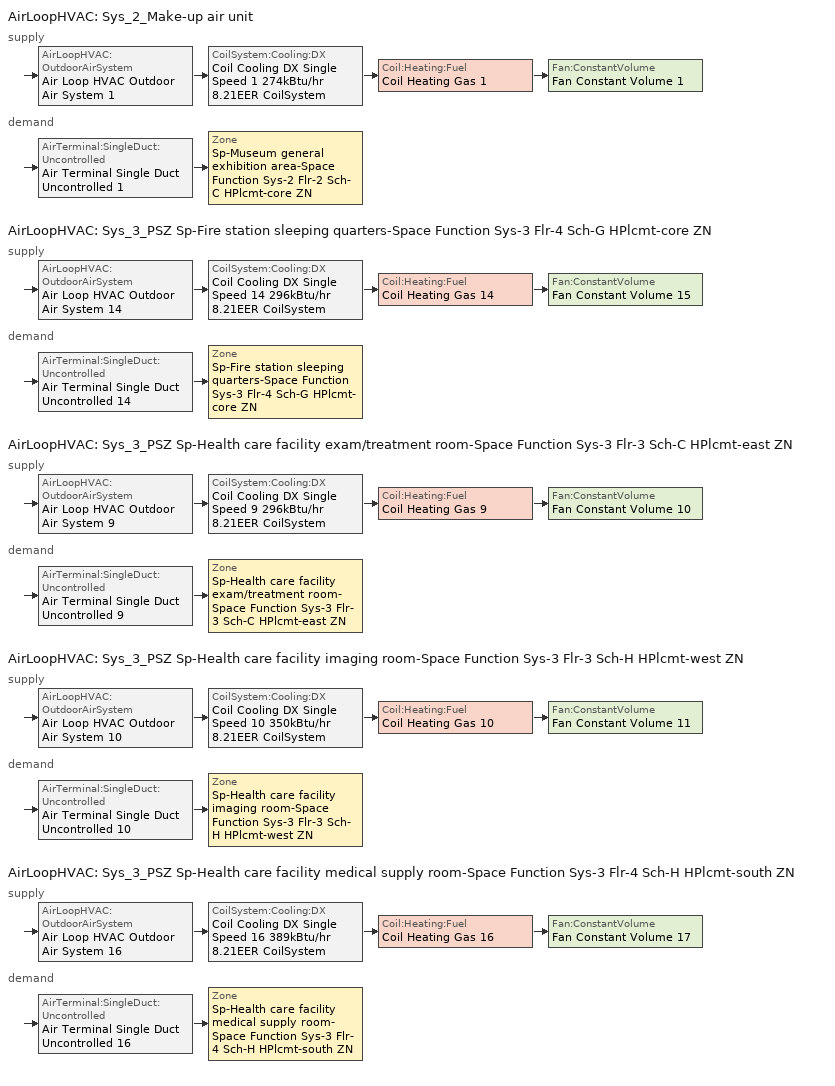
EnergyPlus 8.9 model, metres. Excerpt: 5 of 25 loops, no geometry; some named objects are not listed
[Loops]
AirLoopHVAC 'Sys_2_Make-up air unit'
 supply: AirLoopHVAC:OutdoorAirSystem 'Air Loop HVAC Outdoor Air System 1' > CoilSystem:Cooling:DX 'Coil Cooling DX Single Speed 1 274kBtu/hr 8.21EER CoilSystem' > Coil:Heating:Fuel 'Coil Heating Gas 1' > Fan:ConstantVolume 'Fan Constant Volume 1'
 demand: AirTerminal:SingleDuct:Uncontrolled 'Air Terminal Single Duct Uncontrolled 1' > Zone 'Sp-Museum general exhibition area-Space Function Sys-2 Flr-2 Sch-C HPlcmt-core ZN'
AirLoopHVAC 'Sys_3_PSZ Sp-Fire station sleeping quarters-Space Function Sys-3 Flr-4 Sch-G HPlcmt-core ZN'
 supply: AirLoopHVAC:OutdoorAirSystem 'Air Loop HVAC Outdoor Air System 14' > CoilSystem:Cooling:DX 'Coil Cooling DX Single Speed 14 296kBtu/hr 8.21EER CoilSystem' > Coil:Heating:Fuel 'Coil Heating Gas 14' > Fan:ConstantVolume 'Fan Constant Volume 15'
 demand: AirTerminal:SingleDuct:Uncontrolled 'Air Terminal Single Duct Uncontrolled 14' > Zone 'Sp-Fire station sleeping quarters-Space Function Sys-3 Flr-4 Sch-G HPlcmt-core ZN'
AirLoopHVAC 'Sys_3_PSZ Sp-Health care facility exam/treatment room-Space Function Sys-3 Flr-3 Sch-C HPlcmt-east ZN'
 supply: AirLoopHVAC:OutdoorAirSystem 'Air Loop HVAC Outdoor Air System 9' > CoilSystem:Cooling:DX 'Coil Cooling DX Single Speed 9 296kBtu/hr 8.21EER CoilSystem' > Coil:Heating:Fuel 'Coil Heating Gas 9' > Fan:ConstantVolume 'Fan Constant Volume 10'
 demand: AirTerminal:SingleDuct:Uncontrolled 'Air Terminal Single Duct Uncontrolled 9' > Zone 'Sp-Health care facility exam/treatment room-Space Function Sys-3 Flr-3 Sch-C HPlcmt-east ZN'
AirLoopHVAC 'Sys_3_PSZ Sp-Health care facility imaging room-Space Function Sys-3 Flr-3 Sch-H HPlcmt-west ZN'
 supply: AirLoopHVAC:OutdoorAirSystem 'Air Loop HVAC Outdoor Air System 10' > CoilSystem:Cooling:DX 'Coil Cooling DX Single Speed 10 350kBtu/hr 8.21EER CoilSystem' > Coil:Heating:Fuel 'Coil Heating Gas 10' > Fan:ConstantVolume 'Fan Constant Volume 11'
 demand: AirTerminal:SingleDuct:Uncontrolled 'Air Terminal Single Duct Uncontrolled 10' > Zone 'Sp-Health care facility imaging room-Space Function Sys-3 Flr-3 Sch-H HPlcmt-west ZN'
AirLoopHVAC 'Sys_3_PSZ Sp-Health care facility medical supply room-Space Function Sys-3 Flr-4 Sch-H HPlcmt-south ZN'
 supply: AirLoopHVAC:OutdoorAirSystem 'Air Loop HVAC Outdoor Air System 16' > CoilSystem:Cooling:DX 'Coil Cooling DX Single Speed 16 389kBtu/hr 8.21EER CoilSystem' > Coil:Heating:Fuel 'Coil Heating Gas 16' > Fan:ConstantVolume 'Fan Constant Volume 17'
 demand: AirTerminal:SingleDuct:Uncontrolled 'Air Terminal Single Duct Uncontrolled 16' > Zone 'Sp-Health care facility medical supply room-Space Function Sys-3 Flr-4 Sch-H HPlcmt-south ZN'
[ZoneControl:Thermostat] Control Object Type 1=ThermostatSetpoint:DualSetpoint
Name | Zone or ZoneList | Control Type Schedule | Control Name 1
Sp-Fire station sleeping quarters-Space Function Sys-3 Flr-4 Sch-G HPlcmt-core ZN Thermostat | Sp-Fire station sleeping quarters-Space Function Sys-3 Flr-4 Sch-G HPlcmt-core ZN | Sp-Fire station sleeping quarters-Space Function Sys-3 Flr-4 Sch-G HPlcmt-core ZN Thermostat Schedule | Space Function Fire station sleeping quarters Thermostat 2
Sp-Health care facility exam/treatment room-Space Function Sys-3 Flr-3 Sch-C HPlcmt-east ZN Thermostat | Sp-Health care facility exam/treatment room-Space Function Sys-3 Flr-3 Sch-C HPlcmt-east ZN | Sp-Health care facility exam/treatment room-Space Function Sys-3 Flr-3 Sch-C HPlcmt-east ZN Thermostat Schedule | Space Function Health care facility exam/treatment room Thermostat 2
Sp-Health care facility imaging room-Space Function Sys-3 Flr-3 Sch-H HPlcmt-west ZN Thermostat | Sp-Health care facility imaging room-Space Function Sys-3 Flr-3 Sch-H HPlcmt-west ZN | Sp-Health care facility imaging room-Space Function Sys-3 Flr-3 Sch-H HPlcmt-west ZN Thermostat Schedule | Space Function Health care facility imaging room Thermostat 2
Sp-Health care facility medical supply room-Space Function Sys-3 Flr-4 Sch-H HPlcmt-south ZN Thermostat | Sp-Health care facility medical supply room-Space Function Sys-3 Flr-4 Sch-H HPlcmt-south ZN | Sp-Health care facility medical supply room-Space Function Sys-3 Flr-4 Sch-H HPlcmt-south ZN Thermostat Schedule | Space Function Health care facility medical supply room Thermostat 2
Sp-Museum general exhibition area-Space Function Sys-2 Flr-2 Sch-C HPlcmt-core ZN Thermostat | Sp-Museum general exhibition area-Space Function Sys-2 Flr-2 Sch-C HPlcmt-core ZN | Sp-Museum general exhibition area-Space Function Sys-2 Flr-2 Sch-C HPlcmt-core ZN Thermostat Schedule | Space Function Museum general exhibition area Thermostat 2
[ThermostatSetpoint:DualSetpoint]
Name | Heating Setpoint Temperature Schedule | Cooling Setpoint Temperature Schedule
Space Function Fire station sleeping quarters Thermostat 2 | NECB-G-Thermostat Setpoint-Heating | NECB-G-Thermostat Setpoint-Cooling
Space Function Health care facility exam/treatment room Thermostat 2; Space Function Museum general exhibition area Thermostat 2 | NECB-C-Thermostat Setpoint-Heating | NECB-C-Thermostat Setpoint-Cooling
Space Function Health care facility imaging room Thermostat 2; Space Function Health care facility medical supply room Thermostat 2 | NECB-H-Thermostat Setpoint-Heating | NECB-H-Thermostat Setpoint-Cooling
[AirTerminal:SingleDuct:Uncontrolled] Availability Schedule=Always On Discrete; Maximum Air Flow Rate {m3/s}=AutoSize
Air Terminal Single Duct Uncontrolled 14; Air Terminal Single Duct Uncontrolled 9; Air Terminal Single Duct Uncontrolled 10; Air Terminal Single Duct Uncontrolled 16; Air Terminal Single Duct Uncontrolled 1
[Zone equipment]
Sp-Fire station sleeping quarters-Space Function Sys-3 Flr-4 Sch-G HPlcmt-core ZN: Air Terminal Single Duct Uncontrolled 14, Zone HVAC Baseboard Convective Water 13
Sp-Health care facility exam/treatment room-Space Function Sys-3 Flr-3 Sch-C HPlcmt-east ZN: Air Terminal Single Duct Uncontrolled 9, Zone HVAC Baseboard Convective Water 8
Sp-Health care facility imaging room-Space Function Sys-3 Flr-3 Sch-H HPlcmt-west ZN: Air Terminal Single Duct Uncontrolled 10, Zone HVAC Baseboard Convective Water 9
Sp-Health care facility medical supply room-Space Function Sys-3 Flr-4 Sch-H HPlcmt-south ZN: Air Terminal Single Duct Uncontrolled 16, Zone HVAC Baseboard Convective Water 15
Sp-Museum general exhibition area-Space Function Sys-2 Flr-2 Sch-C HPlcmt-core ZN: Zone HVAC Four Pipe Fan Coil 1, Air Terminal Single Duct Uncontrolled 1
[Sizing:Zone] Zone Cooling Design Supply Air Temperature Input Method=SupplyAirTemperature; Zone Cooling Design Supply Air Temperature {C}=13; Zone Cooling Design Supply Air Temperature Difference {deltaC}=11.11; Zone Heating Design Supply Air Temperature Input Method=SupplyAirTemperature; Zone Heating Design Supply Air Temperature {C}=43; Zone Heating Design Supply Air Temperature Difference {deltaC}=11.11; Zone Cooling Design Supply Air Humidity Ratio {kgWater/kgDryAir}=0.0085; Zone Heating Design Supply Air Humidity Ratio {kgWater/kgDryAir}=0.008; Zone Heating Sizing Factor=1.3; Zone Cooling Sizing Factor=1.1; Cooling Design Air Flow Method=DesignDay; Cooling Design Air Flow Rate {m3/s}=0; Cooling Minimum Air Flow per Zone Floor Area {m3/s-m2}=0.000762; Cooling Minimum Air Flow {m3/s}=0; Cooling Minimum Air Flow Fraction=0; Heating Design Air Flow Method=DesignDay; Heating Design Air Flow Rate {m3/s}=0; Heating Maximum Air Flow per Zone Floor Area {m3/s-m2}=0.002032; Heating Maximum Air Flow {m3/s}=0.141576; Heating Maximum Air Flow Fraction=0.3; Account for Dedicated Outdoor Air System=No
Name | Design Specification Outdoor Air Object | Design Specification Zone Air Distribution Object
Sp-Fire station sleeping quarters-Space Function Sys-3 Flr-4 Sch-G HPlcmt-core ZN | Space Function Fire station sleeping quarters Ventilation | Sp-Fire station sleeping quarters-Space Function Sys-3 Flr-4 Sch-G HPlcmt-core ZN Design Spec Zone Air Dist
Sp-Health care facility exam/treatment room-Space Function Sys-3 Flr-3 Sch-C HPlcmt-east ZN | Space Function Health care facility exam/treatment room Ventilation | Sp-Health care facility exam/treatment room-Space Function Sys-3 Flr-3 Sch-C HPlcmt-east ZN Design Spec Zone Air Dist
Sp-Health care facility imaging room-Space Function Sys-3 Flr-3 Sch-H HPlcmt-west ZN | Space Function Health care facility imaging room Ventilation | Sp-Health care facility imaging room-Space Function Sys-3 Flr-3 Sch-H HPlcmt-west ZN Design Spec Zone Air Dist
Sp-Health care facility medical supply room-Space Function Sys-3 Flr-4 Sch-H HPlcmt-south ZN | Space Function Health care facility medical supply room Ventilation | Sp-Health care facility medical supply room-Space Function Sys-3 Flr-4 Sch-H HPlcmt-south ZN Design Spec Zone Air Dist
Sp-Museum general exhibition area-Space Function Sys-2 Flr-2 Sch-C HPlcmt-core ZN | Space Function Museum general exhibition area Ventilation | Sp-Museum general exhibition area-Space Function Sys-2 Flr-2 Sch-C HPlcmt-core ZN Design Spec Zone Air Dist
[DesignSpecification:ZoneAirDistribution] Zone Air Distribution Effectiveness in Cooling Mode=1; Zone Air Distribution Effectiveness in Heating Mode=1
Sp-Fire station sleeping quarters-Space Function Sys-3 Flr-4 Sch-G HPlcmt-core ZN Design Spec Zone Air Dist; Sp-Health care facility exam/treatment room-Space Function Sys-3 Flr-3 Sch-C HPlcmt-east ZN Design Spec Zone Air Dist; Sp-Health care facility imaging room-Space Function Sys-3 Flr-3 Sch-H HPlcmt-west ZN Design Spec Zone Air Dist; Sp-Health care facility medical supply room-Space Function Sys-3 Flr-4 Sch-H HPlcmt-south ZN Design Spec Zone Air Dist; Sp-Museum general exhibition area-Space Function Sys-2 Flr-2 Sch-C HPlcmt-core ZN Design Spec Zone Air Dist
[Controller:MechanicalVentilation] Demand Controlled Ventilation=No; System Outdoor Air Method=ZoneSum
Name | Availability Schedule | Zone Name 1 | Design Specification Outdoor Air Object Name 1 | Design Specification Zone Air Distribution Object Name 1
Controller Mechanical Ventilation 14 | Sys_3_PSZ Sp-Fire station sleeping quarters-Space Function Sys-3 Flr-4 Sch-G HPlcmt-core ZN Occ Sch | Sp-Fire station sleeping quarters-Space Function Sys-3 Flr-4 Sch-G HPlcmt-core ZN | Space Function Fire station sleeping quarters Ventilation | Sp-Fire station sleeping quarters-Space Function Sys-3 Flr-4 Sch-G HPlcmt-core ZN Design Spec Zone Air Dist
Controller Mechanical Ventilation 9 | Sys_3_PSZ Sp-Health care facility exam/treatment room-Space Function Sys-3 Flr-3 Sch-C HPlcmt-east ZN Occ Sch | Sp-Health care facility exam/treatment room-Space Function Sys-3 Flr-3 Sch-C HPlcmt-east ZN | Space Function Health care facility exam/treatment room Ventilation | Sp-Health care facility exam/treatment room-Space Function Sys-3 Flr-3 Sch-C HPlcmt-east ZN Design Spec Zone Air Dist
Controller Mechanical Ventilation 10 | Sys_3_PSZ Sp-Health care facility imaging room-Space Function Sys-3 Flr-3 Sch-H HPlcmt-west ZN Occ Sch | Sp-Health care facility imaging room-Space Function Sys-3 Flr-3 Sch-H HPlcmt-west ZN | Space Function Health care facility imaging room Ventilation | Sp-Health care facility imaging room-Space Function Sys-3 Flr-3 Sch-H HPlcmt-west ZN Design Spec Zone Air Dist
Controller Mechanical Ventilation 16 | Sys_3_PSZ Sp-Health care facility medical supply room-Space Function Sys-3 Flr-4 Sch-H HPlcmt-south ZN Occ Sch | Sp-Health care facility medical supply room-Space Function Sys-3 Flr-4 Sch-H HPlcmt-south ZN | Space Function Health care facility medical supply room Ventilation | Sp-Health care facility medical supply room-Space Function Sys-3 Flr-4 Sch-H HPlcmt-south ZN Design Spec Zone Air Dist
Controller Mechanical Ventilation 1 | Sys_2_Make-up air unit Occ Sch | Sp-Museum general exhibition area-Space Function Sys-2 Flr-2 Sch-C HPlcmt-core ZN | Space Function Museum general exhibition area Ventilation | Sp-Museum general exhibition area-Space Function Sys-2 Flr-2 Sch-C HPlcmt-core ZN Design Spec Zone Air Dist
[DesignSpecification:OutdoorAir] Outdoor Air Method=Sum; Outdoor Air Flow per Person {m3/s-person}=0; Outdoor Air Flow per Zone {m3/s}=0; Outdoor Air Flow Air Changes per Hour {1/hr}=0
Name | Outdoor Air Flow per Zone Floor Area {m3/s-m2}
Space Function Fire station sleeping quarters Ventilation | 0.0008128
Space Function Health care facility exam/treatment room Ventilation; Space Function Health care facility medical supply room Ventilation | 0.001524
Space Function Health care facility imaging room Ventilation | 0.002286
Space Function Museum general exhibition area Ventilation | 0.0018288
[Fan:ConstantVolume] Fan Total Efficiency=0.39975; Pressure Rise {Pa}=640; Maximum Flow Rate {m3/s}=AutoSize; Motor Efficiency=0.615; Motor In Airstream Fraction=1
Name | Availability Schedule
Fan Constant Volume 1 | Sys_2_Make-up air unit Occ Sch
Fan Constant Volume 15 | Sys_3_PSZ Sp-Fire station sleeping quarters-Space Function Sys-3 Flr-4 Sch-G HPlcmt-core ZN Occ Sch
Fan Constant Volume 10 | Sys_3_PSZ Sp-Health care facility exam/treatment room-Space Function Sys-3 Flr-3 Sch-C HPlcmt-east ZN Occ Sch
Fan Constant Volume 11 | Sys_3_PSZ Sp-Health care facility imaging room-Space Function Sys-3 Flr-3 Sch-H HPlcmt-west ZN Occ Sch
Fan Constant Volume 17 | Sys_3_PSZ Sp-Health care facility medical supply room-Space Function Sys-3 Flr-4 Sch-H HPlcmt-south ZN Occ Sch
[AirLoopHVAC] Design Supply Air Flow Rate {m3/s}=AutoSize
Sys_2_Make-up air unit; Sys_3_PSZ Sp-Fire station sleeping quarters-Space Function Sys-3 Flr-4 Sch-G HPlcmt-core ZN; Sys_3_PSZ Sp-Health care facility exam/treatment room-Space Function Sys-3 Flr-3 Sch-C HPlcmt-east ZN; Sys_3_PSZ Sp-Health care facility imaging room-Space Function Sys-3 Flr-3 Sch-H HPlcmt-west ZN; Sys_3_PSZ Sp-Health care facility medical supply room-Space Function Sys-3 Flr-4 Sch-H HPlcmt-south ZN
[Sizing:System] Type of Load to Size On=Sensible; Design Outdoor Air Flow Rate {m3/s}=Autosize; Central Heating Maximum System Air Flow Ratio=1; Preheat Design Temperature {C}=7; Preheat Design Humidity Ratio {kgWater/kgDryAir}=0.008; Precool Design Temperature {C}=13; Precool Design Humidity Ratio {kgWater/kgDryAir}=0.008; Central Cooling Design Supply Air Temperature {C}=13; Type of Zone Sum to Use=NonCoincident; 100% Outdoor Air in Cooling=No; 100% Outdoor Air in Heating=No; Central Cooling Design Supply Air Humidity Ratio {kgWater/kgDryAir}=0.0085; Central Heating Design Supply Air Humidity Ratio {kgWater/kgDryAir}=0.008; Cooling Supply Air Flow Rate Method=DesignDay; Cooling Supply Air Flow Rate {m3/s}=0; Cooling Supply Air Flow Rate Per Floor Area {m3/s-m2}=0.00996765; Cooling Fraction of Autosized Cooling Supply Air Flow Rate=1; Cooling Supply Air Flow Rate Per Unit Cooling Capacity {m3/s-W}=3.94755e-05; Heating Supply Air Flow Rate Method=DesignDay; Heating Supply Air Flow Rate {m3/s}=0; Heating Supply Air Flow Rate Per Floor Area {m3/s-m2}=0.00996765; Heating Fraction of Autosized Heating Supply Air Flow Rate=1; Heating Fraction of Autosized Cooling Supply Air Flow Rate=1; Heating Supply Air Flow Rate Per Unit Heating Capacity {m3/s-W}=3.15882e-05; System Outdoor Air Method=ZoneSum; Zone Maximum Outdoor Air Fraction=1; Cooling Design Capacity Method=CoolingDesignCapacity; Cooling Design Capacity {W}=Autosize; Cooling Design Capacity Per Floor Area {W/m2}=234.7; Fraction of Autosized Cooling Design Capacity=1; Heating Design Capacity Method=HeatingDesignCapacity; Heating Design Capacity {W}=Autosize; Heating Design Capacity Per Floor Area {W/m2}=157; Fraction of Autosized Heating Design Capacity=1; Central Cooling Capacity Control Method=OnOff
Name | Central Heating Design Supply Air Temperature {C}
Sys_2_Make-up air unit | 13.1
Sys_3_PSZ Sp-Fire station sleeping quarters-Space Function Sys-3 Flr-4 Sch-G HPlcmt-core ZN; Sys_3_PSZ Sp-Health care facility exam/treatment room-Space Function Sys-3 Flr-3 Sch-C HPlcmt-east ZN; Sys_3_PSZ Sp-Health care facility imaging room-Space Function Sys-3 Flr-3 Sch-H HPlcmt-west ZN; Sys_3_PSZ Sp-Health care facility medical supply room-Space Function Sys-3 Flr-4 Sch-H HPlcmt-south ZN | 43
[Controller:OutdoorAir] Minimum Outdoor Air Flow Rate {m3/s}=Autosize; Maximum Outdoor Air Flow Rate {m3/s}=Autosize; Economizer Control Type=DifferentialEnthalpy; Economizer Control Action Type=ModulateFlow; Lockout Type=NoLockout; Minimum Limit Type=FixedMinimum; High Humidity Control=No; Control High Indoor Humidity Based on Outdoor Humidity Ratio=Yes
Name | Minimum Outdoor Air Schedule | Mechanical Ventilation Controller | Heat Recovery Bypass Control Type
Controller Outdoor Air 1 | Sys_2_Make-up air unit Occ Sch | Controller Mechanical Ventilation 1 | BypassWhenOAFlowGreaterThanMinimum
Controller Outdoor Air 14 | Sys_3_PSZ Sp-Fire station sleeping quarters-Space Function Sys-3 Flr-4 Sch-G HPlcmt-core ZN Occ Sch | Controller Mechanical Ventilation 14 | BypassWhenWithinEconomizerLimits
Controller Outdoor Air 9 | Sys_3_PSZ Sp-Health care facility exam/treatment room-Space Function Sys-3 Flr-3 Sch-C HPlcmt-east ZN Occ Sch | Controller Mechanical Ventilation 9 | BypassWhenOAFlowGreaterThanMinimum
Controller Outdoor Air 10 | Sys_3_PSZ Sp-Health care facility imaging room-Space Function Sys-3 Flr-3 Sch-H HPlcmt-west ZN Occ Sch | Controller Mechanical Ventilation 10 | BypassWhenOAFlowGreaterThanMinimum
Controller Outdoor Air 16 | Sys_3_PSZ Sp-Health care facility medical supply room-Space Function Sys-3 Flr-4 Sch-H HPlcmt-south ZN Occ Sch | Controller Mechanical Ventilation 16 | BypassWhenOAFlowGreaterThanMinimum
[HeatExchanger:AirToAir:SensibleAndLatent] Availability Schedule=Always On Discrete; Nominal Supply Air Flow Rate {m3/s}=Autosize; Sensible Effectiveness at 100% Heating Air Flow=0.5; Latent Effectiveness at 100% Heating Air Flow=0.5; Sensible Effectiveness at 75% Heating Air Flow=0.5; Latent Effectiveness at 75% Heating Air Flow=0.5; Sensible Effectiveness at 100% Cooling Air Flow=0.5; Latent Effectiveness at 100% Cooling Air Flow=0.5; Sensible Effectiveness at 75% Cooling Air Flow=0.5; Latent Effectiveness at 75% Cooling Air Flow=0.5; Supply Air Outlet Temperature Control=Yes; Heat Exchanger Type=Rotary; Frost Control Type=ExhaustOnly; Threshold Temperature {C}=-23.3; Initial Defrost Time Fraction=0.167; Rate of Defrost Time Fraction Increase {1/K}=1.44; Economizer Lockout=Yes
Name | Nominal Electric Power {W}
Sys_2_Make-up air unit ERV | 3330.41
Sys_3_PSZ Sp-Health care facility exam/treatment room-Space Function Sys-3 Flr-3 Sch-C HPlcmt-east ZN ERV; Sys_3_PSZ Sp-Health care facility medical supply room-Space Function Sys-3 Flr-4 Sch-H HPlcmt-south ZN ERV | 2100.26
Sys_3_PSZ Sp-Health care facility imaging room-Space Function Sys-3 Flr-3 Sch-H HPlcmt-west ZN ERV | 3125.38
[SetpointManager:OutdoorAirPretreat] Control Variable=Temperature; Minimum Setpoint Temperature {C}=-99; Maximum Setpoint Temperature {C}=99; Minimum Setpoint Humidity Ratio {kgWater/kgDryAir}=1e-05; Maximum Setpoint Humidity Ratio {kgWater/kgDryAir}=1
Setpoint Manager Outdoor Air Pretreat 1; Setpoint Manager Outdoor Air Pretreat 2; Setpoint Manager Outdoor Air Pretreat 3; Setpoint Manager Outdoor Air Pretreat 4
[SetpointManager:MixedAir] Control Variable=Temperature
Node 70 OS Default SPM; Node 69 OS Default SPM; Node 68 OS Default SPM; Node 241 OS Default SPM; Node 240 OS Default SPM; Node 239 OS Default SPM; Node 176 OS Default SPM; Node 175 OS Default SPM; Node 174 OS Default SPM; Node 189 OS Default SPM; Node 188 OS Default SPM; Node 187 OS Default SPM; Node 267 OS Default SPM; Node 266 OS Default SPM; Node 265 OS Default SPM
[CoilSystem:Cooling:DX]
Name | Availability Schedule | Cooling Coil
Coil Cooling DX Single Speed 1 274kBtu/hr 8.21EER CoilSystem | tpfc_clg_availability | Coil Cooling DX Single Speed 1 274kBtu/hr 8.21EER
Coil Cooling DX Single Speed 14 296kBtu/hr 8.21EER CoilSystem | Always On Discrete | Coil Cooling DX Single Speed 14 296kBtu/hr 8.21EER
Coil Cooling DX Single Speed 9 296kBtu/hr 8.21EER CoilSystem | Always On Discrete | Coil Cooling DX Single Speed 9 296kBtu/hr 8.21EER
Coil Cooling DX Single Speed 10 350kBtu/hr 8.21EER CoilSystem | Always On Discrete | Coil Cooling DX Single Speed 10 350kBtu/hr 8.21EER
Coil Cooling DX Single Speed 16 389kBtu/hr 8.21EER CoilSystem | Always On Discrete | Coil Cooling DX Single Speed 16 389kBtu/hr 8.21EER
[Coil:Cooling:DX:SingleSpeed] Gross Rated Total Cooling Capacity {W}=Autosize; Gross Rated Sensible Heat Ratio=Autosize; Rated Air Flow Rate {m3/s}=Autosize; Rated Evaporator Fan Power Per Volume Flow Rate {W/(m3/s)}=773.3; Total Cooling Capacity Function of Temperature Curve=DXCOOL-NECB2011-REF-CAPFT; Total Cooling Capacity Function of Flow Fraction Curve=DXCOOL-NECB2011-REF-CAPFFLOW; Energy Input Ratio Function of Temperature Curve=DXCOOL-NECB2011-REF-COOLEIRFT; Energy Input Ratio Function of Flow Fraction Curve=DXCOOL-NECB2011-REF-COOLEIRFFLOW; Part Load Fraction Correlation Curve=DXCOOL-NECB2011-REF-COOLPLFFPLR; Condenser Type=AirCooled; Evaporative Condenser Effectiveness=0; Evaporative Condenser Air Flow Rate {m3/s}=Autosize; Evaporative Condenser Pump Rated Power Consumption {W}=Autosize; Crankcase Heater Capacity {W}=0; Maximum Outdoor Dry-Bulb Temperature for Crankcase Heater Operation {C}=0; Basin Heater Capacity {W/K}=0; Basin Heater Setpoint Temperature {C}=10
Name | Availability Schedule | Gross Rated Cooling COP {W/W}
Coil Cooling DX Single Speed 1 274kBtu/hr 8.21EER | tpfc_clg_availability | 2.95114
Coil Cooling DX Single Speed 14 296kBtu/hr 8.21EER | Always On Discrete | 2.9657
Coil Cooling DX Single Speed 9 296kBtu/hr 8.21EER | Always On Discrete | 2.96565
Coil Cooling DX Single Speed 10 350kBtu/hr 8.21EER | Always On Discrete | 3.00014
Coil Cooling DX Single Speed 16 389kBtu/hr 8.21EER | Always On Discrete | 3.0254
[Coil:Heating:Fuel] Availability Schedule=Always On Discrete; Fuel Type=NaturalGas; Burner Efficiency=0.81; Nominal Capacity {W}=AutoSize; Parasitic Electric Load {W}=0; Part Load Fraction Correlation Curve=FURNACE-EFFPLR-NECB2011; Parasitic Fuel Load {W}=0
Coil Heating Gas 1; Coil Heating Gas 14; Coil Heating Gas 9; Coil Heating Gas 10; Coil Heating Gas 16
[SetpointManager:SingleZone:Reheat] Control Variable=Temperature
Name | Minimum Supply Air Temperature {C} | Maximum Supply Air Temperature {C} | Control Zone
Setpoint Manager Single Zone Reheat 1 | 13.1 | 13 | Sp-Museum general exhibition area-Space Function Sys-2 Flr-2 Sch-C HPlcmt-core ZN
Setpoint Manager Single Zone Reheat 14 | 13 | 43 | Sp-Fire station sleeping quarters-Space Function Sys-3 Flr-4 Sch-G HPlcmt-core ZN
Setpoint Manager Single Zone Reheat 9 | 13 | 43 | Sp-Health care facility exam/treatment room-Space Function Sys-3 Flr-3 Sch-C HPlcmt-east ZN
Setpoint Manager Single Zone Reheat 10 | 13 | 43 | Sp-Health care facility imaging room-Space Function Sys-3 Flr-3 Sch-H HPlcmt-west ZN
Setpoint Manager Single Zone Reheat 16 | 13 | 43 | Sp-Health care facility medical supply room-Space Function Sys-3 Flr-4 Sch-H HPlcmt-south ZN
[Schedule:Compact]
Sp-Fire station sleeping quarters-Space Function Sys-3 Flr-4 Sch-G HPlcmt-core ZN Thermostat Schedule; Sp-Health care facility exam/treatment room-Space Function Sys-3 Flr-3 Sch-C HPlcmt-east ZN Thermostat Schedule; Sp-Health care facility imaging room-Space Function Sys-3 Flr-3 Sch-H HPlcmt-west ZN Thermostat Schedule; Sp-Health care facility medical supply room-Space Function Sys-3 Flr-4 Sch-H HPlcmt-south ZN Thermostat Schedule; Sp-Museum general exhibition area-Space Function Sys-2 Flr-2 Sch-C HPlcmt-core ZN Thermostat Schedule: Through: 12/31, For: AllDays, Until: 24:00, 4
[Schedule:Day:Interval]
NECB-G-Thermostat Setpoint-Heating Sun|Hol Day; NECB-G-Thermostat Setpoint-Heating Default|Wkdy Day; NECB-G-Thermostat Setpoint-Heating Sat Day; NECB-G-Thermostat Setpoint-Heating Default; NECB-H-Thermostat Setpoint-Heating Sun|Hol Day; NECB-H-Thermostat Setpoint-Heating Default|Wkdy Day; NECB-H-Thermostat Setpoint-Heating Sat Day; NECB-H-Thermostat Setpoint-Heating Default: No, 01:00, 22, 07:00, 18, 08:00, 20, 24:00, 22
NECB-G-Thermostat Setpoint-Cooling Sun|Hol Day; NECB-G-Thermostat Setpoint-Cooling Default|Wkdy Day; NECB-G-Thermostat Setpoint-Cooling Sat Day; NECB-G-Thermostat Setpoint-Cooling Default; NECB-H-Thermostat Setpoint-Cooling Sun|Hol Day; NECB-H-Thermostat Setpoint-Cooling Default|Wkdy Day; NECB-H-Thermostat Setpoint-Cooling Sat Day; NECB-H-Thermostat Setpoint-Cooling Default: No, 24:00, 24
Sys_3_PSZ Sp-Fire station sleeping quarters-Space Function Sys-3 Flr-4 Sch-G HPlcmt-core ZN Occ Sch Sunday; Sys_3_PSZ Sp-Fire station sleeping quarters-Space Function Sys-3 Flr-4 Sch-G HPlcmt-core ZN Occ Sch Monday; Sys_3_PSZ Sp-Fire station sleeping quarters-Space Function Sys-3 Flr-4 Sch-G HPlcmt-core ZN Occ Sch Tuesday; Sys_3_PSZ Sp-Fire station sleeping quarters-Space Function Sys-3 Flr-4 Sch-G HPlcmt-core ZN Occ Sch Wednesday; Sys_3_PSZ Sp-Fire station sleeping quarters-Space Function Sys-3 Flr-4 Sch-G HPlcmt-core ZN Occ Sch Thursday; Sys_3_PSZ Sp-Fire station sleeping quarters-Space Function Sys-3 Flr-4 Sch-G HPlcmt-core ZN Occ Sch Friday; Sys_3_PSZ Sp-Fire station sleeping quarters-Space Function Sys-3 Flr-4 Sch-G HPlcmt-core ZN Occ Sch Saturday; Sys_3_PSZ Sp-Fire station sleeping quarters-Space Function Sys-3 Flr-4 Sch-G HPlcmt-core ZN Occ Sch Default; Sys_3_PSZ Sp-Fire station sleeping quarters-Space Function Sys-3 Flr-4 Sch-G HPlcmt-core ZN Occ Sch Summer Design Day; Sys_3_PSZ Sp-Fire station sleeping quarters-Space Function Sys-3 Flr-4 Sch-G HPlcmt-core ZN Occ Sch Winter Design Day; Sys_3_PSZ Sp-Health care facility exam/treatment room-Space Function Sys-3 Flr-3 Sch-C HPlcmt-east ZN Occ Sch Default; Sys_3_PSZ Sp-Health care facility exam/treatment room-Space Function Sys-3 Flr-3 Sch-C HPlcmt-east ZN Occ Sch Summer Design Day; Sys_3_PSZ Sp-Health care facility exam/treatment room-Space Function Sys-3 Flr-3 Sch-C HPlcmt-east ZN Occ Sch Winter Design Day; Sys_3_PSZ Sp-Health care facility imaging room-Space Function Sys-3 Flr-3 Sch-H HPlcmt-west ZN Occ Sch Sunday; Sys_3_PSZ Sp-Health care facility imaging room-Space Function Sys-3 Flr-3 Sch-H HPlcmt-west ZN Occ Sch Monday; Sys_3_PSZ Sp-Health care facility imaging room-Space Function Sys-3 Flr-3 Sch-H HPlcmt-west ZN Occ Sch Tuesday; Sys_3_PSZ Sp-Health care facility imaging room-Space Function Sys-3 Flr-3 Sch-H HPlcmt-west ZN Occ Sch Wednesday; Sys_3_PSZ Sp-Health care facility imaging room-Space Function Sys-3 Flr-3 Sch-H HPlcmt-west ZN Occ Sch Thursday; Sys_3_PSZ Sp-Health care facility imaging room-Space Function Sys-3 Flr-3 Sch-H HPlcmt-west ZN Occ Sch Friday; Sys_3_PSZ Sp-Health care facility imaging room-Space Function Sys-3 Flr-3 Sch-H HPlcmt-west ZN Occ Sch Saturday; Sys_3_PSZ Sp-Health care facility imaging room-Space Function Sys-3 Flr-3 Sch-H HPlcmt-west ZN Occ Sch Default; Sys_3_PSZ Sp-Health care facility imaging room-Space Function Sys-3 Flr-3 Sch-H HPlcmt-west ZN Occ Sch Summer Design Day; Sys_3_PSZ Sp-Health care facility imaging room-Space Function Sys-3 Flr-3 Sch-H HPlcmt-west ZN Occ Sch Winter Design Day; Sys_3_PSZ Sp-Health care facility medical supply room-Space Function Sys-3 Flr-4 Sch-H HPlcmt-south ZN Occ Sch Sunday; Sys_3_PSZ Sp-Health care facility medical supply room-Space Function Sys-3 Flr-4 Sch-H HPlcmt-south ZN Occ Sch Monday; Sys_3_PSZ Sp-Health care facility medical supply room-Space Function Sys-3 Flr-4 Sch-H HPlcmt-south ZN Occ Sch Tuesday; Sys_3_PSZ Sp-Health care facility medical supply room-Space Function Sys-3 Flr-4 Sch-H HPlcmt-south ZN Occ Sch Wednesday; Sys_3_PSZ Sp-Health care facility medical supply room-Space Function Sys-3 Flr-4 Sch-H HPlcmt-south ZN Occ Sch Thursday; Sys_3_PSZ Sp-Health care facility medical supply room-Space Function Sys-3 Flr-4 Sch-H HPlcmt-south ZN Occ Sch Friday; Sys_3_PSZ Sp-Health care facility medical supply room-Space Function Sys-3 Flr-4 Sch-H HPlcmt-south ZN Occ Sch Saturday; Sys_3_PSZ Sp-Health care facility medical supply room-Space Function Sys-3 Flr-4 Sch-H HPlcmt-south ZN Occ Sch Default; Sys_3_PSZ Sp-Health care facility medical supply room-Space Function Sys-3 Flr-4 Sch-H HPlcmt-south ZN Occ Sch Summer Design Day; Sys_3_PSZ Sp-Health care facility medical supply room-Space Function Sys-3 Flr-4 Sch-H HPlcmt-south ZN Occ Sch Winter Design Day; Sys_2_Make-up air unit Occ Sch Default; Sys_2_Make-up air unit Occ Sch Summer Design Day; Sys_2_Make-up air unit Occ Sch Winter Design Day; tpfc_clg_availability_sch_rule_day 1: No, 24:00, 1
NECB-C-Thermostat Setpoint-Heating Sun|Hol Day: No, 09:00, 18, 10:00, 20, 19:00, 22, 24:00, 18
NECB-C-Thermostat Setpoint-Heating Default|Wkdy Day; NECB-C-Thermostat Setpoint-Heating Sat Day; NECB-C-Thermostat Setpoint-Heating Default: No, 07:00, 18, 08:00, 20, 21:00, 22, 24:00, 18
NECB-C-Thermostat Setpoint-Cooling Sun|Hol Day: No, 07:00, 35, 19:00, 24, 24:00, 35
NECB-C-Thermostat Setpoint-Cooling Default|Wkdy Day; NECB-C-Thermostat Setpoint-Cooling Sat Day; NECB-C-Thermostat Setpoint-Cooling Default: No, 07:00, 35, 21:00, 24, 24:00, 35
Sys_3_PSZ Sp-Health care facility exam/treatment room-Space Function Sys-3 Flr-3 Sch-C HPlcmt-east ZN Occ Sch Sunday; Sys_2_Make-up air unit Occ Sch Sunday: No, 09:00, 0, 19:00, 1, 24:00, 0
Sys_3_PSZ Sp-Health care facility exam/treatment room-Space Function Sys-3 Flr-3 Sch-C HPlcmt-east ZN Occ Sch Monday; Sys_3_PSZ Sp-Health care facility exam/treatment room-Space Function Sys-3 Flr-3 Sch-C HPlcmt-east ZN Occ Sch Tuesday; Sys_3_PSZ Sp-Health care facility exam/treatment room-Space Function Sys-3 Flr-3 Sch-C HPlcmt-east ZN Occ Sch Wednesday; Sys_3_PSZ Sp-Health care facility exam/treatment room-Space Function Sys-3 Flr-3 Sch-C HPlcmt-east ZN Occ Sch Thursday; Sys_3_PSZ Sp-Health care facility exam/treatment room-Space Function Sys-3 Flr-3 Sch-C HPlcmt-east ZN Occ Sch Friday; Sys_3_PSZ Sp-Health care facility exam/treatment room-Space Function Sys-3 Flr-3 Sch-C HPlcmt-east ZN Occ Sch Saturday; Sys_2_Make-up air unit Occ Sch Monday; Sys_2_Make-up air unit Occ Sch Tuesday; Sys_2_Make-up air unit Occ Sch Wednesday; Sys_2_Make-up air unit Occ Sch Thursday; Sys_2_Make-up air unit Occ Sch Friday; Sys_2_Make-up air unit Occ Sch Saturday: No, 09:00, 0, 21:00, 1, 24:00, 0
Schedule Day 4; tpfc_clg_availability_sch_rule_day; tpfc_clg_availability_sch_rule_day 2: No, 24:00, 0
[Schedule:Week:Daily]
NECB-G-Thermostat Setpoint-Heating Week Rule - Jan1-Dec31: NECB-G-Thermostat Setpoint-Heating Sun|Hol Day, NECB-G-Thermostat Setpoint-Heating Default|Wkdy Day, NECB-G-Thermostat Setpoint-Heating Default|Wkdy Day, NECB-G-Thermostat Setpoint-Heating Default|Wkdy Day, NECB-G-Thermostat Setpoint-Heating Default|Wkdy Day, NECB-G-Thermostat Setpoint-Heating Default|Wkdy Day, NECB-G-Thermostat Setpoint-Heating Sat Day, NECB-G-Thermostat Setpoint-Heating Default, NECB-G-Thermostat Setpoint-Heating Default, NECB-G-Thermostat Setpoint-Heating Default, NECB-G-Thermostat Setpoint-Heating Default, NECB-G-Thermostat Setpoint-Heating Default
NECB-G-Thermostat Setpoint-Cooling Week Rule - Jan1-Dec31: NECB-G-Thermostat Setpoint-Cooling Sun|Hol Day, NECB-G-Thermostat Setpoint-Cooling Default|Wkdy Day, NECB-G-Thermostat Setpoint-Cooling Default|Wkdy Day, NECB-G-Thermostat Setpoint-Cooling Default|Wkdy Day, NECB-G-Thermostat Setpoint-Cooling Default|Wkdy Day, NECB-G-Thermostat Setpoint-Cooling Default|Wkdy Day, NECB-G-Thermostat Setpoint-Cooling Sat Day, NECB-G-Thermostat Setpoint-Cooling Default, NECB-G-Thermostat Setpoint-Cooling Default, NECB-G-Thermostat Setpoint-Cooling Default, NECB-G-Thermostat Setpoint-Cooling Default, NECB-G-Thermostat Setpoint-Cooling Default
Sys_3_PSZ Sp-Fire station sleeping quarters-Space Function Sys-3 Flr-4 Sch-G HPlcmt-core ZN Occ Sch Week Rule - Jan1-Dec31: Sys_3_PSZ Sp-Fire station sleeping quarters-Space Function Sys-3 Flr-4 Sch-G HPlcmt-core ZN Occ Sch Sunday, Sys_3_PSZ Sp-Fire station sleeping quarters-Space Function Sys-3 Flr-4 Sch-G HPlcmt-core ZN Occ Sch Monday, Sys_3_PSZ Sp-Fire station sleeping quarters-Space Function Sys-3 Flr-4 Sch-G HPlcmt-core ZN Occ Sch Tuesday, Sys_3_PSZ Sp-Fire station sleeping quarters-Space Function Sys-3 Flr-4 Sch-G HPlcmt-core ZN Occ Sch Wednesday, Sys_3_PSZ Sp-Fire station sleeping quarters-Space Function Sys-3 Flr-4 Sch-G HPlcmt-core ZN Occ Sch Thursday, Sys_3_PSZ Sp-Fire station sleeping quarters-Space Function Sys-3 Flr-4 Sch-G HPlcmt-core ZN Occ Sch Friday, Sys_3_PSZ Sp-Fire station sleeping quarters-Space Function Sys-3 Flr-4 Sch-G HPlcmt-core ZN Occ Sch Saturday, Sys_3_PSZ Sp-Fire station sleeping quarters-Space Function Sys-3 Flr-4 Sch-G HPlcmt-core ZN Occ Sch Default, Sys_3_PSZ Sp-Fire station sleeping quarters-Space Function Sys-3 Flr-4 Sch-G HPlcmt-core ZN Occ Sch Summer Design Day, Sys_3_PSZ Sp-Fire station sleeping quarters-Space Function Sys-3 Flr-4 Sch-G HPlcmt-core ZN Occ Sch Winter Design Day, Sys_3_PSZ Sp-Fire station sleeping quarters-Space Function Sys-3 Flr-4 Sch-G HPlcmt-core ZN Occ Sch Default, Sys_3_PSZ Sp-Fire station sleeping quarters-Space Function Sys-3 Flr-4 Sch-G HPlcmt-core ZN Occ Sch Default
NECB-C-Thermostat Setpoint-Heating Week Rule - Jan1-Dec31: NECB-C-Thermostat Setpoint-Heating Sun|Hol Day, NECB-C-Thermostat Setpoint-Heating Default|Wkdy Day, NECB-C-Thermostat Setpoint-Heating Default|Wkdy Day, NECB-C-Thermostat Setpoint-Heating Default|Wkdy Day, NECB-C-Thermostat Setpoint-Heating Default|Wkdy Day, NECB-C-Thermostat Setpoint-Heating Default|Wkdy Day, NECB-C-Thermostat Setpoint-Heating Sat Day, NECB-C-Thermostat Setpoint-Heating Default, NECB-C-Thermostat Setpoint-Heating Default, NECB-C-Thermostat Setpoint-Heating Default, NECB-C-Thermostat Setpoint-Heating Default, NECB-C-Thermostat Setpoint-Heating Default
NECB-C-Thermostat Setpoint-Cooling Week Rule - Jan1-Dec31: NECB-C-Thermostat Setpoint-Cooling Sun|Hol Day, NECB-C-Thermostat Setpoint-Cooling Default|Wkdy Day, NECB-C-Thermostat Setpoint-Cooling Default|Wkdy Day, NECB-C-Thermostat Setpoint-Cooling Default|Wkdy Day, NECB-C-Thermostat Setpoint-Cooling Default|Wkdy Day, NECB-C-Thermostat Setpoint-Cooling Default|Wkdy Day, NECB-C-Thermostat Setpoint-Cooling Sat Day, NECB-C-Thermostat Setpoint-Cooling Default, NECB-C-Thermostat Setpoint-Cooling Default, NECB-C-Thermostat Setpoint-Cooling Default, NECB-C-Thermostat Setpoint-Cooling Default, NECB-C-Thermostat Setpoint-Cooling Default
Sys_3_PSZ Sp-Health care facility exam/treatment room-Space Function Sys-3 Flr-3 Sch-C HPlcmt-east ZN Occ Sch Week Rule - Jan1-Dec31: Sys_3_PSZ Sp-Health care facility exam/treatment room-Space Function Sys-3 Flr-3 Sch-C HPlcmt-east ZN Occ Sch Sunday, Sys_3_PSZ Sp-Health care facility exam/treatment room-Space Function Sys-3 Flr-3 Sch-C HPlcmt-east ZN Occ Sch Monday, Sys_3_PSZ Sp-Health care facility exam/treatment room-Space Function Sys-3 Flr-3 Sch-C HPlcmt-east ZN Occ Sch Tuesday, Sys_3_PSZ Sp-Health care facility exam/treatment room-Space Function Sys-3 Flr-3 Sch-C HPlcmt-east ZN Occ Sch Wednesday, Sys_3_PSZ Sp-Health care facility exam/treatment room-Space Function Sys-3 Flr-3 Sch-C HPlcmt-east ZN Occ Sch Thursday, Sys_3_PSZ Sp-Health care facility exam/treatment room-Space Function Sys-3 Flr-3 Sch-C HPlcmt-east ZN Occ Sch Friday, Sys_3_PSZ Sp-Health care facility exam/treatment room-Space Function Sys-3 Flr-3 Sch-C HPlcmt-east ZN Occ Sch Saturday, Sys_3_PSZ Sp-Health care facility exam/treatment room-Space Function Sys-3 Flr-3 Sch-C HPlcmt-east ZN Occ Sch Default, Sys_3_PSZ Sp-Health care facility exam/treatment room-Space Function Sys-3 Flr-3 Sch-C HPlcmt-east ZN Occ Sch Summer Design Day, Sys_3_PSZ Sp-Health care facility exam/treatment room-Space Function Sys-3 Flr-3 Sch-C HPlcmt-east ZN Occ Sch Winter Design Day, Sys_3_PSZ Sp-Health care facility exam/treatment room-Space Function Sys-3 Flr-3 Sch-C HPlcmt-east ZN Occ Sch Default, Sys_3_PSZ Sp-Health care facility exam/treatment room-Space Function Sys-3 Flr-3 Sch-C HPlcmt-east ZN Occ Sch Default
NECB-H-Thermostat Setpoint-Heating Week Rule - Jan1-Dec31: NECB-H-Thermostat Setpoint-Heating Sun|Hol Day, NECB-H-Thermostat Setpoint-Heating Default|Wkdy Day, NECB-H-Thermostat Setpoint-Heating Default|Wkdy Day, NECB-H-Thermostat Setpoint-Heating Default|Wkdy Day, NECB-H-Thermostat Setpoint-Heating Default|Wkdy Day, NECB-H-Thermostat Setpoint-Heating Default|Wkdy Day, NECB-H-Thermostat Setpoint-Heating Sat Day, NECB-H-Thermostat Setpoint-Heating Default, NECB-H-Thermostat Setpoint-Heating Default, NECB-H-Thermostat Setpoint-Heating Default, NECB-H-Thermostat Setpoint-Heating Default, NECB-H-Thermostat Setpoint-Heating Default
NECB-H-Thermostat Setpoint-Cooling Week Rule - Jan1-Dec31: NECB-H-Thermostat Setpoint-Cooling Sun|Hol Day, NECB-H-Thermostat Setpoint-Cooling Default|Wkdy Day, NECB-H-Thermostat Setpoint-Cooling Default|Wkdy Day, NECB-H-Thermostat Setpoint-Cooling Default|Wkdy Day, NECB-H-Thermostat Setpoint-Cooling Default|Wkdy Day, NECB-H-Thermostat Setpoint-Cooling Default|Wkdy Day, NECB-H-Thermostat Setpoint-Cooling Sat Day, NECB-H-Thermostat Setpoint-Cooling Default, NECB-H-Thermostat Setpoint-Cooling Default, NECB-H-Thermostat Setpoint-Cooling Default, NECB-H-Thermostat Setpoint-Cooling Default, NECB-H-Thermostat Setpoint-Cooling Default
Sys_3_PSZ Sp-Health care facility imaging room-Space Function Sys-3 Flr-3 Sch-H HPlcmt-west ZN Occ Sch Week Rule - Jan1-Dec31: Sys_3_PSZ Sp-Health care facility imaging room-Space Function Sys-3 Flr-3 Sch-H HPlcmt-west ZN Occ Sch Sunday, Sys_3_PSZ Sp-Health care facility imaging room-Space Function Sys-3 Flr-3 Sch-H HPlcmt-west ZN Occ Sch Monday, Sys_3_PSZ Sp-Health care facility imaging room-Space Function Sys-3 Flr-3 Sch-H HPlcmt-west ZN Occ Sch Tuesday, Sys_3_PSZ Sp-Health care facility imaging room-Space Function Sys-3 Flr-3 Sch-H HPlcmt-west ZN Occ Sch Wednesday, Sys_3_PSZ Sp-Health care facility imaging room-Space Function Sys-3 Flr-3 Sch-H HPlcmt-west ZN Occ Sch Thursday, Sys_3_PSZ Sp-Health care facility imaging room-Space Function Sys-3 Flr-3 Sch-H HPlcmt-west ZN Occ Sch Friday, Sys_3_PSZ Sp-Health care facility imaging room-Space Function Sys-3 Flr-3 Sch-H HPlcmt-west ZN Occ Sch Saturday, Sys_3_PSZ Sp-Health care facility imaging room-Space Function Sys-3 Flr-3 Sch-H HPlcmt-west ZN Occ Sch Default, Sys_3_PSZ Sp-Health care facility imaging room-Space Function Sys-3 Flr-3 Sch-H HPlcmt-west ZN Occ Sch Summer Design Day, Sys_3_PSZ Sp-Health care facility imaging room-Space Function Sys-3 Flr-3 Sch-H HPlcmt-west ZN Occ Sch Winter Design Day, Sys_3_PSZ Sp-Health care facility imaging room-Space Function Sys-3 Flr-3 Sch-H HPlcmt-west ZN Occ Sch Default, Sys_3_PSZ Sp-Health care facility imaging room-Space Function Sys-3 Flr-3 Sch-H HPlcmt-west ZN Occ Sch Default
Sys_3_PSZ Sp-Health care facility medical supply room-Space Function Sys-3 Flr-4 Sch-H HPlcmt-south ZN Occ Sch Week Rule - Jan1-Dec31: Sys_3_PSZ Sp-Health care facility medical supply room-Space Function Sys-3 Flr-4 Sch-H HPlcmt-south ZN Occ Sch Sunday, Sys_3_PSZ Sp-Health care facility medical supply room-Space Function Sys-3 Flr-4 Sch-H HPlcmt-south ZN Occ Sch Monday, Sys_3_PSZ Sp-Health care facility medical supply room-Space Function Sys-3 Flr-4 Sch-H HPlcmt-south ZN Occ Sch Tuesday, Sys_3_PSZ Sp-Health care facility medical supply room-Space Function Sys-3 Flr-4 Sch-H HPlcmt-south ZN Occ Sch Wednesday, Sys_3_PSZ Sp-Health care facility medical supply room-Space Function Sys-3 Flr-4 Sch-H HPlcmt-south ZN Occ Sch Thursday, Sys_3_PSZ Sp-Health care facility medical supply room-Space Function Sys-3 Flr-4 Sch-H HPlcmt-south ZN Occ Sch Friday, Sys_3_PSZ Sp-Health care facility medical supply room-Space Function Sys-3 Flr-4 Sch-H HPlcmt-south ZN Occ Sch Saturday, Sys_3_PSZ Sp-Health care facility medical supply room-Space Function Sys-3 Flr-4 Sch-H HPlcmt-south ZN Occ Sch Default, Sys_3_PSZ Sp-Health care facility medical supply room-Space Function Sys-3 Flr-4 Sch-H HPlcmt-south ZN Occ Sch Summer Design Day, Sys_3_PSZ Sp-Health care facility medical supply room-Space Function Sys-3 Flr-4 Sch-H HPlcmt-south ZN Occ Sch Winter Design Day, Sys_3_PSZ Sp-Health care facility medical supply room-Space Function Sys-3 Flr-4 Sch-H HPlcmt-south ZN Occ Sch Default, Sys_3_PSZ Sp-Health care facility medical supply room-Space Function Sys-3 Flr-4 Sch-H HPlcmt-south ZN Occ Sch Default
Sys_2_Make-up air unit Occ Sch Week Rule - Jan1-Dec31: Sys_2_Make-up air unit Occ Sch Sunday, Sys_2_Make-up air unit Occ Sch Monday, Sys_2_Make-up air unit Occ Sch Tuesday, Sys_2_Make-up air unit Occ Sch Wednesday, Sys_2_Make-up air unit Occ Sch Thursday, Sys_2_Make-up air unit Occ Sch Friday, Sys_2_Make-up air unit Occ Sch Saturday, Sys_2_Make-up air unit Occ Sch Default, Sys_2_Make-up air unit Occ Sch Summer Design Day, Sys_2_Make-up air unit Occ Sch Winter Design Day, Sys_2_Make-up air unit Occ Sch Default, Sys_2_Make-up air unit Occ Sch Default
tpfc_clg_availability Week Rule - Jan1-Jun24: tpfc_clg_availability_sch_rule_day, tpfc_clg_availability_sch_rule_day, tpfc_clg_availability_sch_rule_day, tpfc_clg_availability_sch_rule_day, tpfc_clg_availability_sch_rule_day, tpfc_clg_availability_sch_rule_day, tpfc_clg_availability_sch_rule_day, Schedule Day 4, Schedule Day 4, Schedule Day 4, Schedule Day 4, Schedule Day 4
tpfc_clg_availability Week Rule - Jun25-Jul1: tpfc_clg_availability_sch_rule_day, tpfc_clg_availability_sch_rule_day, tpfc_clg_availability_sch_rule_day, tpfc_clg_availability_sch_rule_day, tpfc_clg_availability_sch_rule_day, tpfc_clg_availability_sch_rule_day, tpfc_clg_availability_sch_rule_day 1, Schedule Day 4, Schedule Day 4, Schedule Day 4, Schedule Day 4, Schedule Day 4
tpfc_clg_availability Week Rule - Jul2-Oct28: tpfc_clg_availability_sch_rule_day 1, tpfc_clg_availability_sch_rule_day 1, tpfc_clg_availability_sch_rule_day 1, tpfc_clg_availability_sch_rule_day 1, tpfc_clg_availability_sch_rule_day 1, tpfc_clg_availability_sch_rule_day 1, tpfc_clg_availability_sch_rule_day 1, Schedule Day 4, Schedule Day 4, Schedule Day 4, Schedule Day 4, Schedule Day 4
tpfc_clg_availability Week Rule - Oct29-Nov4: tpfc_clg_availability_sch_rule_day 1, tpfc_clg_availability_sch_rule_day 1, tpfc_clg_availability_sch_rule_day 1, tpfc_clg_availability_sch_rule_day 2, tpfc_clg_availability_sch_rule_day 2, tpfc_clg_availability_sch_rule_day 2, tpfc_clg_availability_sch_rule_day 2, Schedule Day 4, Schedule Day 4, Schedule Day 4, Schedule Day 4, Schedule Day 4
tpfc_clg_availability Week Rule - Nov5-Dec31: tpfc_clg_availability_sch_rule_day 2, tpfc_clg_availability_sch_rule_day 2, tpfc_clg_availability_sch_rule_day 2, tpfc_clg_availability_sch_rule_day 2, tpfc_clg_availability_sch_rule_day 2, tpfc_clg_availability_sch_rule_day 2, tpfc_clg_availability_sch_rule_day 2, Schedule Day 4, Schedule Day 4, Schedule Day 4, Schedule Day 4, Schedule Day 4
[Schedule:Year]
NECB-G-Thermostat Setpoint-Heating: NECB-G-Thermostat Setpoint-Heating Week Rule - Jan1-Dec31, 1, 1, 12, 31
NECB-G-Thermostat Setpoint-Cooling: NECB-G-Thermostat Setpoint-Cooling Week Rule - Jan1-Dec31, 1, 1, 12, 31
Sys_3_PSZ Sp-Fire station sleeping quarters-Space Function Sys-3 Flr-4 Sch-G HPlcmt-core ZN Occ Sch: Sys_3_PSZ Sp-Fire station sleeping quarters-Space Function Sys-3 Flr-4 Sch-G HPlcmt-core ZN Occ Sch Week Rule - Jan1-Dec31, 1, 1, 12, 31
NECB-C-Thermostat Setpoint-Heating: NECB-C-Thermostat Setpoint-Heating Week Rule - Jan1-Dec31, 1, 1, 12, 31
NECB-C-Thermostat Setpoint-Cooling: NECB-C-Thermostat Setpoint-Cooling Week Rule - Jan1-Dec31, 1, 1, 12, 31
Sys_3_PSZ Sp-Health care facility exam/treatment room-Space Function Sys-3 Flr-3 Sch-C HPlcmt-east ZN Occ Sch: Sys_3_PSZ Sp-Health care facility exam/treatment room-Space Function Sys-3 Flr-3 Sch-C HPlcmt-east ZN Occ Sch Week Rule - Jan1-Dec31, 1, 1, 12, 31
NECB-H-Thermostat Setpoint-Heating: NECB-H-Thermostat Setpoint-Heating Week Rule - Jan1-Dec31, 1, 1, 12, 31
NECB-H-Thermostat Setpoint-Cooling: NECB-H-Thermostat Setpoint-Cooling Week Rule - Jan1-Dec31, 1, 1, 12, 31
Sys_3_PSZ Sp-Health care facility imaging room-Space Function Sys-3 Flr-3 Sch-H HPlcmt-west ZN Occ Sch: Sys_3_PSZ Sp-Health care facility imaging room-Space Function Sys-3 Flr-3 Sch-H HPlcmt-west ZN Occ Sch Week Rule - Jan1-Dec31, 1, 1, 12, 31
Sys_3_PSZ Sp-Health care facility medical supply room-Space Function Sys-3 Flr-4 Sch-H HPlcmt-south ZN Occ Sch: Sys_3_PSZ Sp-Health care facility medical supply room-Space Function Sys-3 Flr-4 Sch-H HPlcmt-south ZN Occ Sch Week Rule - Jan1-Dec31, 1, 1, 12, 31
Sys_2_Make-up air unit Occ Sch: Sys_2_Make-up air unit Occ Sch Week Rule - Jan1-Dec31, 1, 1, 12, 31
tpfc_clg_availability: tpfc_clg_availability Week Rule - Jan1-Jun24, 1, 1, 6, 24, tpfc_clg_availability Week Rule - Jun25-Jul1, 6, 25, 7, 1, tpfc_clg_availability Week Rule - Jul2-Oct28, 7, 2, 10, 28, tpfc_clg_availability Week Rule - Oct29-Nov4, 10, 29, 11, 4, tpfc_clg_availability Week Rule - Nov5-Dec31, 11, 5, 12, 31
[Schedule:Constant]
Always On Discrete: Hourly Value=1
[Curve:Biquadratic] Minimum Value of x {BasedOnField A2}=13; Maximum Value of x {BasedOnField A2}=24; Minimum Value of y {BasedOnField A3}=24; Maximum Value of y {BasedOnField A3}=46
Name | Coefficient1 Constant | Coefficient2 x | Coefficient3 x**2 | Coefficient4 y | Coefficient5 y**2 | Coefficient6 x*y
DXCOOL-NECB2011-REF-CAPFT | 0.867905 | 0.0142459 | 0.00055436 | -0.0075575 | 3.3e-05 | -0.0001918
DXCOOL-NECB2011-REF-COOLEIRFT | 0.116936 | 0.0284933 | -0.0004112 | 0.0214108 | 0.00016103 | -0.0006791
[Curve:Quadratic] Coefficient1 Constant=1; Coefficient2 x=0; Coefficient3 x**2=0; Minimum Value of x {BasedOnField A2}=0; Maximum Value of x {BasedOnField A2}=1
DXCOOL-NECB2011-REF-CAPFFLOW; DXCOOL-NECB2011-REF-COOLEIRFFLOW
[Curve:Cubic] Maximum Value of x {BasedOnField A2}=1
Name | Coefficient1 Constant | Coefficient2 x | Coefficient3 x**2 | Coefficient4 x**3 | Minimum Value of x {BasedOnField A2}
DXCOOL-NECB2011-REF-COOLPLFFPLR | 0.0277 | 4.9151 | -8.184 | 4.2702 | 0.7
FURNACE-EFFPLR-NECB2011 | 0.7277 | 1.0667 | -1.5174 | 0.7282 | 0
